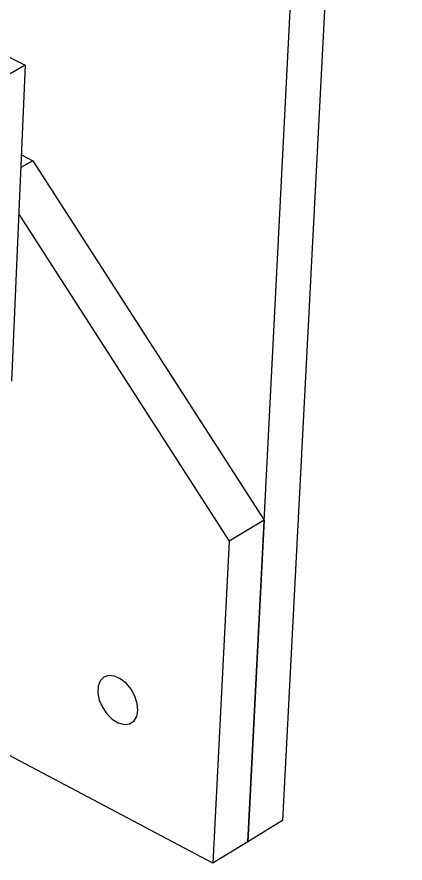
# Model space of a CAD drawing. Extents: x 0 to 151, y 0 to 220.
# Drawn here: x 141.31 to 150.67, y 119.56 to 139.95 of the extents above; entities that cross this region are included whole.
import ezdxf

# ---------------------------------------------------------------- set-up
doc = ezdxf.new("R2010")
doc.units = 0
doc.layers.get('0').update_dxf_attribs({"linetype": 'CONTINUOUS'})

msp = doc.modelspace()

# ---------------------------------------------------------------- linework, layer by layer
at = {"color": 7, "linetype": 'CONTINUOUS'}
for p, q in [((150.666, 177.454), (147.711, 120.578)), ((146.874, 120.068), (149.754, 176.502)), ((139.498, 139.802), (141.512, 138.79)), ((141.512, 138.79), (140.653, 138.299)), ((141.512, 138.79), (141.176, 131.174)), ((141.693, 136.485), (141.403, 136.318)), ((141.417, 136.624), (141.693, 136.485)), ((141.693, 136.485), (147.27, 127.824)), ((141.354, 135.196), (146.423, 127.319)), ((147.27, 127.824), (146.423, 127.319)), ((147.27, 127.824), (146.874, 120.068)), ((146.423, 127.319), (146.034, 119.556)), ((146.034, 119.556), (135.286, 125.229)), ((147.711, 120.578), (146.874, 120.068)), ((146.874, 120.068), (146.034, 119.556))]:
    msp.add_line(p, q, dxfattribs=at)
msp.add_lwpolyline([(144.225, 123.233), (144.211, 123.402), (144.155, 123.578), (144.062, 123.745), (143.941, 123.89), (143.802, 123.999), (143.658, 124.062), (143.521, 124.075), (143.403, 124.035), (143.316, 123.946), (143.267, 123.816), (143.259, 123.658), (143.295, 123.484), (143.369, 123.31), (143.477, 123.153), (143.609, 123.024), (143.752, 122.937), (143.894, 122.899), (144.023, 122.913), (144.126, 122.977), (144.196, 123.088), (144.225, 123.233)], dxfattribs=at)

doc.saveas('drawing.dxf')
